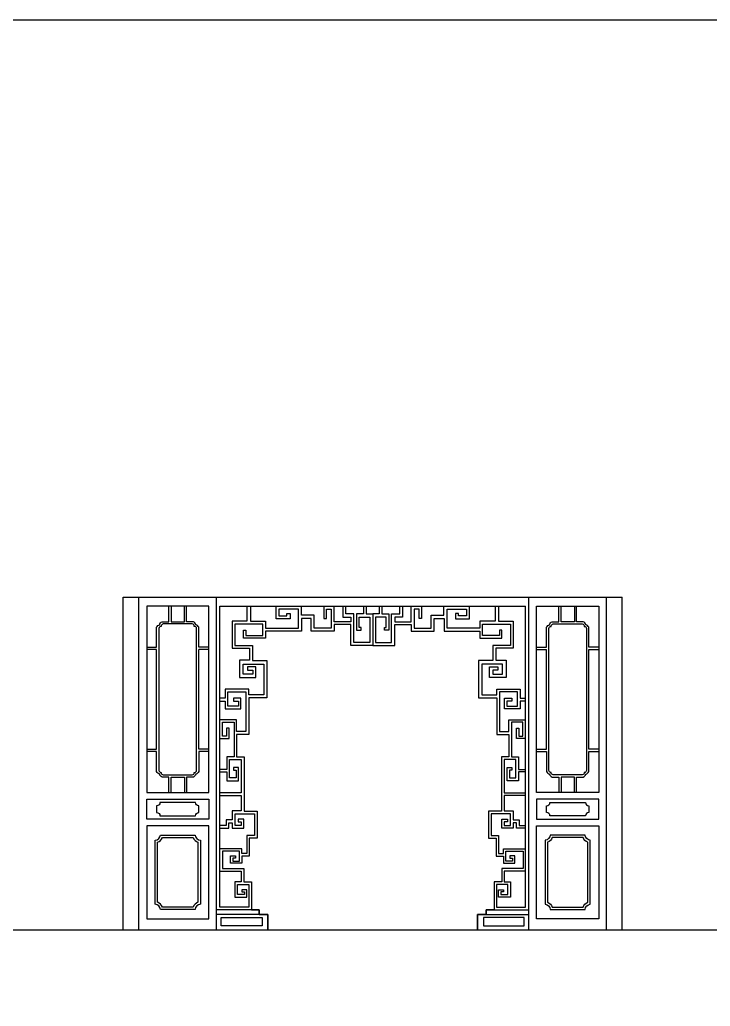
# Model space of a CAD drawing. Extents: x -66030 to 95157, y -13132 to 45879.
# Drawn here: x 7162 to 12142, y 38764 to 45879 of the extents above; entities that cross this region are included whole.
import ezdxf

# ---------------------------------------------------------------- set-up
doc = ezdxf.new("R2010")
doc.units = 0
doc.header["$LTSCALE"] = 100
doc.header["$MEASUREMENT"] = 0
for name, color, linetype in [('3', 11, 'CONTINUOUS'), ('4', 121, 'CONTINUOUS'), ('7', 105, 'CONTINUOUS')]:
    doc.layers.add(name, color=color, linetype=linetype)

msp = doc.modelspace()

# ---------------------------------------------------------------- linework, layer by layer
at = {"layer": '3'}
for p, q in [((8453.5, 40617.2), (8453.5, 41337.2)), ((8525.5, 41337.2), (8453.5, 41337.2)), ((10889.5, 41337.2), (10961.5, 41337.2)), ((10961.5, 40617.2), (10961.5, 41337.2)), ((8525.5, 40617.2), (8453.5, 40617.2)), ((10889.5, 40617.2), (10961.5, 40617.2))]:
    msp.add_line(p, q, dxfattribs=at)
at = {"layer": '3', "color": 2}
msp.add_line((-66009.4, 39315.3), (95156.9, 39315.3), dxfattribs=at)
msp.add_lwpolyline([(95156.9, -13132.3), (-66009.4, -13132.3), (-66009.4, 45878.9), (95156.9, 45878.9)], close=True, dxfattribs=at)
at = {"layer": '3'}
for points in [[(8077.5, 41353.2), (8149.5, 41353.2), (8149.5, 41497.7, -0.237327), (8171.2, 41515.5, -0.250014), (8188.9, 41537.2), (8237.5, 41537.2), (8237.5, 41649.2)], [(8525.5, 41353.2), (8453.5, 41353.2), (8453.5, 41497.7, 0.237327), (8431.8, 41515.5, 0.250014), (8414, 41537.2), (8365.5, 41537.2), (8365.5, 41649.2)], [(10889.5, 41353.2), (10961.5, 41353.2), (10961.5, 41497.7, -0.237327), (10983.2, 41515.5, -0.250014), (11000.9, 41537.2), (11049.5, 41537.2), (11049.5, 41649.2)], [(11337.5, 41353.2), (11265.5, 41353.2), (11265.5, 41497.7, 0.237327), (11243.8, 41515.5, 0.250014), (11226, 41537.2), (11177.5, 41537.2), (11177.5, 41649.2)], [(8237.5, 40305.2), (8237.5, 40417.2), (8188.9, 40417.2, -0.250014), (8171.2, 40438.8, -0.237327), (8149.5, 40456.6), (8149.5, 40601.2), (8077.5, 40601.2)], [(8525.5, 40601.2), (8453.5, 40601.2), (8453.5, 40456.6, -0.237327), (8431.8, 40438.8, -0.250014), (8414, 40417.2), (8365.5, 40417.2), (8365.5, 40305.2)], [(10889.5, 40601.2), (10961.5, 40601.2), (10961.5, 40456.6, 0.237327), (10983.2, 40438.8, 0.250014), (11000.9, 40417.2), (11049.5, 40417.2), (11049.5, 40305.2)], [(11177.5, 40305.2), (11177.5, 40417.2), (11226, 40417.2, 0.250014), (11243.8, 40438.8, 0.237327), (11265.5, 40456.6), (11265.5, 40601.2), (11337.5, 40601.2)]]:
    msp.add_lwpolyline(points, format="xyb", dxfattribs=at)
for points in [[(8253.5, 41649.2), (8253.5, 41537.2), (8349.5, 41537.2), (8349.5, 41649.2)], [(8800.9, 41649.2), (8800.9, 41542.6), (8694.8, 41542.6), (8694.8, 41418), (8694.8, 41418)], [(8825.2, 41649.2), (8825.2, 41542.6), (8934.7, 41542.6), (8934.7, 41492.1), (9171.6, 41492.1), (9171.6, 41629.2), (9030.4, 41629.2), (9030.4, 41579.4), (9089.2, 41579.4), (9089.2, 41596.8), (9111.5, 41596.8), (9111.5, 41557.2), (9010.2, 41557.2), (9010.2, 41649.2)], [(9355.8, 41649.2), (9355.8, 41560.9), (9373.2, 41560.9), (9373.2, 41629.2), (9408.6, 41629.2), (9408.6, 41490.1), (9285, 41490.1), (9285, 41585.1), (9193.8, 41585.1), (9193.8, 41649.2)], [(9493.2, 41649.2), (9493.2, 41571.4), (9549.2, 41571.4), (9549.2, 41537.8), (9430, 41537.8), (9430, 41649.2)], [(9641.1, 41649.2), (9641.1, 41593.4), (9590.4, 41593.4), (9590.4, 41476.6), (9623.5, 41476.6), (9623.5, 41496.4), (9610.2, 41496.4), (9610.2, 41571.4), (9687.5, 41571.4), (9687.5, 41388.4), (9571.3, 41388.4), (9571.3, 41540.5), (9571.3, 41593.4), (9513.1, 41593.4), (9513.1, 41649.2)], [(9661, 41649.2), (9661, 41593.4), (9707.5, 41593.4), (9707.5, 41365.4)], [(9754, 41649.2), (9754, 41593.4), (9707.5, 41593.4), (9707.5, 41365.4)], [(9773.8, 41649.2), (9773.8, 41593.4), (9824.6, 41593.4), (9824.6, 41476.6), (9791.5, 41476.6), (9791.5, 41496.4), (9804.8, 41496.4), (9804.8, 41571.4), (9727.5, 41571.4), (9727.5, 41388.4), (9843.7, 41388.4), (9843.7, 41540.5), (9843.7, 41593.4), (9901.9, 41593.4), (9901.9, 41649.2)], [(9921.8, 41649.2), (9921.8, 41571.4), (9865.8, 41571.4), (9865.8, 41537.8), (9984.9, 41537.8), (9984.9, 41649.2)], [(10059.2, 41649.2), (10059.2, 41560.9), (10041.8, 41560.9), (10041.8, 41629.2), (10006.4, 41629.2), (10006.4, 41490.1), (10130, 41490.1), (10130, 41585.1), (10221.2, 41585.1), (10221.2, 41649.2)], [(10589.8, 41649.2), (10589.8, 41542.6), (10480.3, 41542.6), (10480.3, 41492.1), (10243.4, 41492.1), (10243.4, 41629.2), (10384.6, 41629.2), (10384.6, 41579.4), (10325.8, 41579.4), (10325.8, 41596.8), (10303.5, 41596.8), (10303.5, 41557.2), (10404.8, 41557.2), (10404.8, 41649.2)], [(10614.1, 41649.2), (10614.1, 41542.6), (10720.1, 41542.6), (10720.1, 41418), (10720.1, 41418)], [(11161.5, 41649.2), (11161.5, 41537.2), (11065.5, 41537.2), (11065.5, 41649.2)], [(8694.8, 41418), (8694.8, 41418), (8694.8, 41347.9), (8819.4, 41347.9), (8819.4, 41259.1), (8746.1, 41259.1), (8746.1, 41135.5), (8865.6, 41135.5), (8865.6, 41211.8), (8805.1, 41211.8), (8805.1, 41188.1), (8841.9, 41188.1), (8841.9, 41159.2), (8772.5, 41159.2), (8772.5, 41230.2), (8921.6, 41230.2), (8921.6, 41010.5), (8813, 41010.5), (8813, 41051.8), (8643.4, 41051.8), (8643.4, 40985.7), (8605.5, 40985.7)], [(10720.1, 41418), (10720.1, 41418), (10720.1, 41347.9), (10595.6, 41347.9), (10595.6, 41259.1), (10668.9, 41259.1), (10668.9, 41135.5), (10549.4, 41135.5), (10549.4, 41211.8), (10609.9, 41211.8), (10609.9, 41188.1), (10573, 41188.1), (10573, 41159.2), (10642.5, 41159.2), (10642.5, 41230.2), (10493.4, 41230.2), (10493.4, 41010.5), (10602, 41010.5), (10602, 41051.8), (10771.6, 41051.8), (10771.6, 40985.7), (10809.5, 40985.7)], [(8077.5, 40617.2), (8149.5, 40617.2), (8149.5, 41337.2), (8077.5, 41337.2)], [(11337.5, 40617.2), (11265.5, 40617.2), (11265.5, 41337.2), (11337.5, 41337.2)], [(8605.5, 40965.3), (8643.9, 40965.3), (8643.9, 40910.1), (8756.9, 40910.1), (8756.9, 40985.4), (8704.2, 40985.4), (8704.2, 40965.3), (8739.3, 40965.3), (8739.3, 40928.9), (8662.7, 40928.9), (8662.7, 41031.8), (8793.3, 41031.8), (8793.3, 40745.8), (8725.5, 40745.8), (8725.5, 40831.1), (8605.5, 40831.1)], [(10809.5, 40965.3), (10771.1, 40965.3), (10771.1, 40910.1), (10658.1, 40910.1), (10658.1, 40985.4), (10710.8, 40985.4), (10710.8, 40965.3), (10675.7, 40965.3), (10675.7, 40928.9), (10752.3, 40928.9), (10752.3, 41031.8), (10621.7, 41031.8), (10621.7, 40745.8), (10689.5, 40745.8), (10689.5, 40831.1), (10809.5, 40831.1)], [(8605.5, 40694.4), (8671.5, 40694.4), (8671.5, 40770.9), (8653.9, 40770.9), (8653.9, 40712), (8625, 40712), (8625, 40812.3), (8707.9, 40812.3), (8707.9, 40562.9), (8655.7, 40562.9), (8655.7, 40472.3), (8605.5, 40472.3)], [(10809.5, 40694.4), (10743.5, 40694.4), (10743.5, 40770.9), (10761.1, 40770.9), (10761.1, 40712), (10790, 40712), (10790, 40812.3), (10707.1, 40812.3), (10707.1, 40562.9), (10759.3, 40562.9), (10759.3, 40472.3), (10809.5, 40472.3)], [(8605.5, 40454), (8656.6, 40454), (8656.6, 40390.6), (8739, 40390.6), (8739, 40486.5), (8704.7, 40486.5), (8704.7, 40466), (8721.8, 40466), (8721.8, 40411.2), (8675.5, 40411.2), (8675.5, 40543.1), (8759.6, 40543.1), (8759.6, 40303.3), (8605.5, 40303.3)], [(10809.5, 40454), (10758.3, 40454), (10758.3, 40390.6), (10676, 40390.6), (10676, 40486.5), (10710.3, 40486.5), (10710.3, 40466), (10693.2, 40466), (10693.2, 40411.2), (10739.5, 40411.2), (10739.5, 40543.1), (10655.4, 40543.1), (10655.4, 40303.3), (10809.5, 40303.3)], [(8253.5, 40305.2), (8253.5, 40417.2), (8349.5, 40417.2), (8349.5, 40305.2)], [(11161.5, 40305.2), (11161.5, 40417.2), (11065.5, 40417.2), (11065.5, 40305.2)], [(8605.5, 40284.4), (8759.6, 40284.4), (8759.6, 40173.1), (8694.4, 40173.1), (8694.4, 40109.6), (8651.1, 40109.6), (8651.1, 40067), (8605.5, 40067)], [(10809.5, 40284.4), (10655.4, 40284.4), (10655.4, 40173.1), (10720.6, 40173.1), (10720.6, 40109.6), (10763.9, 40109.6), (10763.9, 40067), (10809.5, 40067)], [(8605.5, 40047.8), (8670.3, 40047.8), (8670.3, 40088.3), (8693.8, 40088.3), (8693.8, 40047.8), (8777, 40047.8), (8777, 40114.5), (8736.5, 40114.5), (8736.5, 40093.2), (8759.9, 40093.2), (8759.9, 40067), (8715.1, 40067), (8715.1, 40152.2), (8854.1, 40152.2), (8854.1, 39994.6), (8799.9, 39994.6), (8799.9, 39866.7), (8764, 39866.7), (8764, 39900.8), (8605.5, 39900.8)], [(10809.5, 40047.8), (10744.7, 40047.8), (10744.7, 40088.3), (10721.2, 40088.3), (10721.2, 40047.8), (10638, 40047.8), (10638, 40114.5), (10678.5, 40114.5), (10678.5, 40093.2), (10655.1, 40093.2), (10655.1, 40067), (10699.9, 40067), (10699.9, 40152.2), (10560.9, 40152.2), (10560.9, 39994.6), (10615.1, 39994.6), (10615.1, 39866.7), (10651, 39866.7), (10651, 39900.8), (10809.5, 39900.8)], [(8605.5, 39738.9), (8758.8, 39738.9), (8758.8, 39661.6), (8714.3, 39661.6), (8714.3, 39550.9), (8799.6, 39550.9), (8799.6, 39604.6), (8764.4, 39604.6), (8764.4, 39589.8), (8782.9, 39589.8), (8782.9, 39569.4), (8732.9, 39569.4), (8732.9, 39643.1), (8814.4, 39643.1), (8814.4, 39478), (8605.5, 39478)], [(10809.5, 39738.9), (10656.2, 39738.9), (10656.2, 39661.6), (10700.7, 39661.6), (10700.7, 39550.9), (10615.4, 39550.9), (10615.4, 39604.6), (10650.6, 39604.6), (10650.6, 39589.8), (10632.1, 39589.8), (10632.1, 39569.4), (10682.1, 39569.4), (10682.1, 39643.1), (10600.6, 39643.1), (10600.6, 39478), (10809.5, 39478)]]:
    msp.add_lwpolyline(points, dxfattribs=at)
for points in [[(8165.5, 40464.9, 0.382381), (8182.5, 40450.2, 0.436245), (8197.2, 40433.2), (8405.8, 40433.2, 0.436245), (8420.5, 40450.2, 0.382381), (8437.5, 40464.9), (8437.5, 41489.5, 0.382381), (8420.5, 41504.2, 0.436245), (8405.8, 41521.2), (8197.2, 41521.2, 0.436245), (8182.5, 41504.2, 0.382381), (8165.5, 41489.5)], [(11249.5, 40464.9, -0.382381), (11232.5, 40450.2, -0.436245), (11217.8, 40433.2), (11009.2, 40433.2, -0.436245), (10994.5, 40450.2, -0.382381), (10977.5, 40464.9), (10977.5, 41489.5, -0.382381), (10994.5, 41504.2, -0.436245), (11009.2, 41521.2), (11217.8, 41521.2, -0.436245), (11232.5, 41504.2, -0.382381), (11249.5, 41489.5)], [(8173.5, 40137.2), (8429.5, 40137.2, -0.414214), (8453.5, 40161.2), (8453.5, 40209.2, -0.414214), (8429.5, 40233.2), (8173.5, 40233.2, -0.414214), (8149.5, 40209.2), (8149.5, 40161.2, -0.414214)], [(11241.5, 40137.2), (10985.5, 40137.2, 0.414214), (10961.5, 40161.2), (10961.5, 40209.2, 0.414214), (10985.5, 40233.2), (11241.5, 40233.2, 0.414214), (11265.5, 40209.2), (11265.5, 40161.2, 0.414214)], [(8156.3, 39513.8), (8156.3, 39947.1, 0.210908), (8190.5, 39981.2), (8412.5, 39981.2, 0.210908), (8446.7, 39947.1), (8446.7, 39513.8, 0.210908), (8412.5, 39479.6), (8190.5, 39479.6, 0.210908)], [(11258.7, 39513.8), (11258.7, 39947.1, -0.210908), (11224.5, 39981.2), (11002.5, 39981.2, -0.210908), (10968.3, 39947.1), (10968.3, 39513.8, -0.210908), (11002.5, 39479.6), (11224.5, 39479.6, -0.210908)]]:
    msp.add_lwpolyline(points, format="xyb", close=True, dxfattribs=at)
for points in [[(8615.5, 39345.2), (8615.5, 39403.9), (8909.3, 39403.9), (8909.3, 39345.2)], [(10799.5, 39345.2), (10799.5, 39403.9), (10505.7, 39403.9), (10505.7, 39345.2)]]:
    msp.add_lwpolyline(points, close=True, dxfattribs=at)
at = {"layer": '4'}
for p, q in [((7907.5, 39315.2), (7907.5, 41715.2)), ((7907.5, 41715.2), (11507.5, 41715.2)), ((11507.5, 39315.2), (11507.5, 41715.2)), ((7907.5, 39315.2), (8951.6, 39315.2)), ((10433.4, 39315.2), (11507.5, 39315.2))]:
    msp.add_line(p, q, dxfattribs=at)
for points in [[(9707.5, 41365.4), (9549.2, 41365.4), (9549.2, 41517.9), (9430, 41517.9), (9430, 41468.9), (9263.5, 41468.9), (9263.5, 41559.9), (9193.4, 41559.9), (9193.4, 41468.9), (8934.6, 41468.9), (8934.6, 41419.8), (8776.3, 41419.8), (8776.3, 41475.9), (8792.8, 41475.9), (8792.8, 41438), (8914.8, 41438), (8914.8, 41519.4), (8714.1, 41519.4), (8714.1, 41366.3), (8841.3, 41366.3), (8841.3, 41257.7), (8944.2, 41257.7), (8944.2, 40988.4), (8813.1, 40988.4), (8813.1, 40725.2), (8725.2, 40725.2), (8725.2, 40563.2), (8779.3, 40563.2), (8779.3, 40171.7), (8873.1, 40171.7), (8873.1, 39976), (8816.9, 39976), (8816.9, 39846.1), (8763.4, 39846.1), (8763.4, 39796), (8681.7, 39796), (8681.7, 39850), (8717.9, 39850), (8717.9, 39833.3), (8699.4, 39833.3), (8699.4, 39810.8), (8746.9, 39810.8), (8746.9, 39883.3), (8623.5, 39883.3), (8623.5, 39758.9), (8723.4, 39758.9), (8776.9, 39758.9), (8776.9, 39662), (8832.4, 39662), (8832.4, 39459.9), (8888.9, 39459.9), (8888.9, 39426.6), (8951.6, 39426.6), (8951.6, 39315.2), (8951.6, 39426.6), (8888.9, 39426.6), (8888.9, 39459.9), (8832.4, 39459.9)], [(9707.5, 41365.4), (9865.8, 41365.4), (9865.8, 41517.9), (9985, 41517.9), (9985, 41468.9), (10151.5, 41468.9), (10151.5, 41559.9), (10221.6, 41559.9), (10221.6, 41468.9), (10480.4, 41468.9), (10480.4, 41419.8), (10638.7, 41419.8), (10638.7, 41475.9), (10622.2, 41475.9), (10622.2, 41438), (10500.2, 41438), (10500.2, 41519.4), (10700.9, 41519.4), (10700.9, 41366.3), (10573.7, 41366.3), (10573.7, 41257.7), (10470.8, 41257.7), (10470.8, 40988.4), (10601.9, 40988.4), (10601.9, 40725.2), (10689.8, 40725.2), (10689.8, 40563.2), (10635.7, 40563.2), (10635.7, 40171.7), (10541.9, 40171.7), (10541.9, 39976), (10598.1, 39976), (10598.1, 39846.1), (10651.6, 39846.1), (10651.6, 39796), (10733.3, 39796), (10733.3, 39850), (10697.1, 39850), (10697.1, 39833.3), (10715.6, 39833.3), (10715.6, 39810.8), (10668.1, 39810.8), (10668.1, 39883.3), (10791.5, 39883.3), (10791.5, 39758.9), (10691.6, 39758.9), (10638.1, 39758.9), (10638.1, 39662), (10582.5, 39662), (10582.5, 39459.9), (10526, 39459.9), (10526, 39426.6), (10463.4, 39426.6), (10463.4, 39315.2), (10463.4, 39426.6), (10526, 39426.6), (10526, 39459.9), (10582.5, 39459.9)]]:
    msp.add_lwpolyline(points, dxfattribs=at)
at = {"layer": '7'}
for p, q in [((8021.5, 39315.2), (8021.5, 41715.2)), ((8581.5, 39315.2), (8581.5, 41715.2)), ((10833.5, 39315.2), (10833.5, 41715.2)), ((11393.5, 39315.2), (11393.5, 41715.2)), ((8605.5, 39478), (8605.5, 41649.2)), ((8605.5, 41649.2), (10809.5, 41649.2)), ((10809.5, 39478), (10809.5, 41649.2)), ((8832.4, 39459.9), (8581.5, 39459.9)), ((8888.9, 39426.6), (8581.5, 39426.6)), ((10526, 39426.6), (10833.5, 39426.6)), ((10582.5, 39459.9), (10833.5, 39459.9))]:
    msp.add_line(p, q, dxfattribs=at)
for points in [[(8525.5, 40305.2), (8525.5, 41649.2), (8077.5, 41649.2), (8077.5, 40305.2)], [(10889.5, 40305.2), (10889.5, 41649.2), (11337.5, 41649.2), (11337.5, 40305.2)], [(8077.5, 40113.2), (8077.5, 40257.2), (8525.5, 40257.2), (8525.5, 40113.2)], [(11337.5, 40113.2), (11337.5, 40257.2), (10889.5, 40257.2), (10889.5, 40113.2)], [(8077.5, 39395.2), (8525.5, 39395.2), (8525.5, 40065.2), (8077.5, 40065.2)], [(11337.5, 39395.2), (10889.5, 39395.2), (10889.5, 40065.2), (11337.5, 40065.2)]]:
    msp.add_lwpolyline(points, close=True, dxfattribs=at)
for points in [[(8138.3, 39499.7), (8138.3, 39961.2, 0.364413), (8176.3, 39999.2), (8426.7, 39999.2, 0.364413), (8464.7, 39961.2), (8464.7, 39499.7, 0.364413), (8426.7, 39461.6), (8176.3, 39461.6, 0.364413)], [(11276.7, 39499.7), (11276.7, 39961.2, -0.364413), (11238.7, 39999.2), (10988.3, 39999.2, -0.364413), (10950.3, 39961.2), (10950.3, 39499.7, -0.364413), (10988.3, 39461.6), (11238.7, 39461.6, -0.364413)]]:
    msp.add_lwpolyline(points, format="xyb", close=True, dxfattribs=at)

doc.saveas('drawing.dxf')
